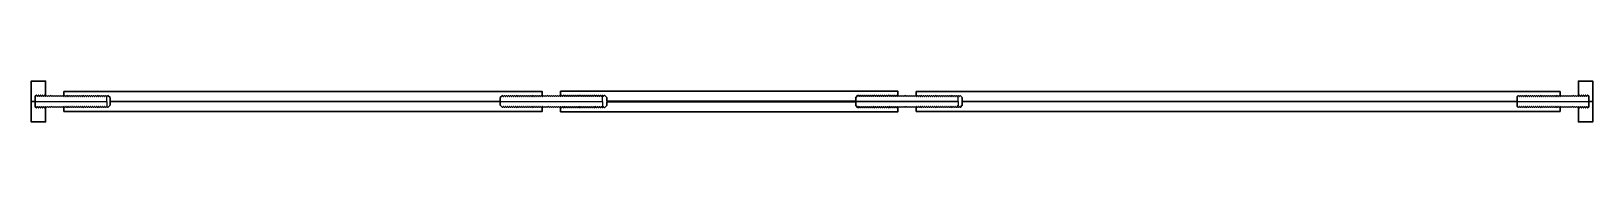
# Model space of a CAD drawing. Header units: millimetres. Extents: x 0 to 764, y 28 to 48.
import ezdxf

# ---------------------------------------------------------------- set-up
doc = ezdxf.new("R2010")
doc.units = ezdxf.units.MM

msp = doc.modelspace()

# ---------------------------------------------------------------- linework, layer by layer
msp.add_line((453.5, 38.35), (403.5, 38.35))
msp.add_line((453.5, 38.35), (403.5, 38.35))
at = {"color": 5, "lineweight": 30}
for points in [[(7, 43.02), (7, 48.35), (0, 48.35), (0, 38.35), (2, 38.35), (2, 40.98), (2.5, 41.48), (3, 40.98), (3.5, 41.48), (4, 40.98), (4.5, 41.48), (5, 40.98), (5.5, 41.48), (6, 40.98), (6.5, 41.48), (7, 40.98)], [(757, 43.02), (757, 48.35), (764, 48.35), (764, 38.35), (762, 38.35), (762, 40.98), (761.5, 41.48), (761, 40.98), (760.5, 41.48), (760, 40.98), (759.5, 41.48), (759, 40.98), (758.5, 41.48), (758, 40.98), (757.5, 41.48), (757, 40.98)], [(7, 33.69), (7, 28.35), (0, 28.35), (0, 38.35), (2, 38.35), (2, 35.73), (2.5, 35.23), (3, 35.73), (3.5, 35.23), (4, 35.73), (4.5, 35.23), (5, 35.73), (5.5, 35.23), (6, 35.73), (6.5, 35.23), (7, 35.73)], [(757, 33.69), (757, 28.35), (764, 28.35), (764, 38.35), (762, 38.35), (762, 35.73), (761.5, 35.23), (761, 35.73), (760.5, 35.23), (760, 35.73), (759.5, 35.23), (759, 35.73), (758.5, 35.23), (758, 35.73), (757.5, 35.23), (757, 35.73)]]:
    msp.add_lwpolyline(points, close=True, dxfattribs=at)
at = {"color": 3}
for points in [[(0, 40.73), (0, 40.73)], [(279.5, 41.23), (279, 40.73), (278.5, 41.23), (278, 40.73), (277.5, 41.23), (277, 40.73), (276.5, 41.23), (276, 40.73), (275.5, 41.23), (275, 40.73), (274.5, 41.23), (274, 40.73), (273.5, 41.23), (273, 40.73), (272.5, 41.23), (272, 40.73), (271.5, 41.23), (271, 40.73), (270.5, 41.23), (270, 40.73), (269.5, 41.23), (269, 40.73), (268.5, 41.23), (268, 40.73), (267.5, 41.23), (267, 40.73), (266.5, 41.23), (266, 40.73), (265.5, 41.23), (265, 40.73), (264.5, 41.23), (264, 40.73), (263.5, 41.23), (263, 40.73), (262.5, 41.23), (262, 40.73), (261.5, 41.23), (261, 40.73), (260.5, 41.23), (260, 40.73), (259.5, 41.23), (259, 40.73), (258.5, 41.23), (258, 40.73), (257.5, 41.23), (257, 40.73), (256.5, 41.23), (256, 40.73), (255.5, 41.23), (255, 40.73), (254.5, 41.23), (254, 40.73), (253.5, 41.23), (253, 40.73), (252.5, 41.23), (252, 40.73), (251.5, 41.23), (251, 40.73), (250.5, 41.23), (250, 40.73), (249.5, 41.23), (249, 40.73), (248.5, 41.23), (248, 40.73), (247.5, 41.23), (247, 40.73), (246.5, 41.23), (246, 40.73), (245.5, 41.23), (245, 40.73), (244.5, 41.23), (244, 40.73), (243.5, 41.23), (243, 40.73), (242.5, 41.23), (242, 40.73), (241.5, 41.23), (241, 40.73), (240.5, 41.23), (240, 40.73), (239.5, 41.23), (239, 40.73), (238.5, 41.23), (238, 40.73), (237.5, 41.23), (237, 40.73), (236.5, 41.23), (236, 40.73), (235.5, 41.23), (235, 40.73), (234.5, 41.23), (234, 40.73), (233.5, 41.23), (233, 40.73), (232.5, 41.23), (232, 40.73), (231.5, 41.23), (231, 40.73), (230.5, 41.23), (229.5, 40.23), (229.5, 38.35), (279.5, 38.35)], [(279.5, 35.48), (279, 35.98), (278.5, 35.48), (278, 35.98), (277.5, 35.48), (277, 35.98), (276.5, 35.48), (276, 35.98), (275.5, 35.48), (275, 35.98), (274.5, 35.48), (274, 35.98), (273.5, 35.48), (273, 35.98), (272.5, 35.48), (272, 35.98), (271.5, 35.48), (271, 35.98), (270.5, 35.48), (270, 35.98), (269.5, 35.48), (269, 35.98), (268.5, 35.48), (268, 35.98), (267.5, 35.48), (267, 35.98), (266.5, 35.48), (266, 35.98), (265.5, 35.48), (265, 35.98), (264.5, 35.48), (264, 35.98), (263.5, 35.48), (263, 35.98), (262.5, 35.48), (262, 35.98), (261.5, 35.48), (261, 35.98), (260.5, 35.48), (260, 35.98), (259.5, 35.48), (259, 35.98), (258.5, 35.48), (258, 35.98), (257.5, 35.48), (257, 35.98), (256.5, 35.48), (256, 35.98), (255.5, 35.48), (255, 35.98), (254.5, 35.48), (254, 35.98), (253.5, 35.48), (253, 35.98), (252.5, 35.48), (252, 35.98), (251.5, 35.48), (251, 35.98), (250.5, 35.48), (250, 35.98), (249.5, 35.48), (249, 35.98), (248.5, 35.48), (248, 35.98), (247.5, 35.48), (247, 35.98), (246.5, 35.48), (246, 35.98), (245.5, 35.48), (245, 35.98), (244.5, 35.48), (244, 35.98), (243.5, 35.48), (243, 35.98), (242.5, 35.48), (242, 35.98), (241.5, 35.48), (241, 35.98), (240.5, 35.48), (240, 35.98), (239.5, 35.48), (239, 35.98), (238.5, 35.48), (238, 35.98), (237.5, 35.48), (237, 35.98), (236.5, 35.48), (236, 35.98), (235.5, 35.48), (235, 35.98), (234.5, 35.48), (234, 35.98), (233.5, 35.48), (233, 35.98), (232.5, 35.48), (232, 35.98), (231.5, 35.48), (231, 35.98), (230.5, 35.48), (229.5, 36.48), (229.5, 38.35), (279.5, 38.35)], [(453.5, 40.23), (452.5, 41.23), (452, 40.73), (451.5, 41.23), (451, 40.73), (450.5, 41.23), (450, 40.73), (449.5, 41.23), (449, 40.73), (448.5, 41.23), (448, 40.73), (447.5, 41.23), (447, 40.73), (446.5, 41.23), (446, 40.73), (445.5, 41.23), (445, 40.73), (444.5, 41.23), (444, 40.73), (443.5, 41.23), (443, 40.73), (442.5, 41.23), (442, 40.73), (441.5, 41.23), (441, 40.73), (440.5, 41.23), (440, 40.73), (439.5, 41.23), (439, 40.73), (438.5, 41.23), (438, 40.73), (437.5, 41.23), (437, 40.73), (436.5, 41.23), (436, 40.73), (435.5, 41.23), (435, 40.73), (434.5, 41.23), (434, 40.73), (433.5, 41.23), (433, 40.73), (432.5, 41.23), (432, 40.73), (431.5, 41.23), (431, 40.73), (430.5, 41.23), (430, 40.73), (429.5, 41.23), (429, 40.73), (428.5, 41.23), (428, 40.73), (427.5, 41.23), (427, 40.73), (426.5, 41.23), (426, 40.73), (425.5, 41.23), (425, 40.73), (424.5, 41.23), (424, 40.73), (423.5, 41.23), (423, 40.73), (422.5, 41.23), (422, 40.73), (421.5, 41.23), (421, 40.73), (420.5, 41.23), (420, 40.73), (419.5, 41.23), (419, 40.73), (418.5, 41.23), (418, 40.73), (417.5, 41.23), (417, 40.73), (416.5, 41.23), (416, 40.73), (415.5, 41.23), (415, 40.73), (414.5, 41.23), (414, 40.73), (413.5, 41.23), (413, 40.73), (412.5, 41.23), (412, 40.73), (411.5, 41.23), (411, 40.73), (410.5, 41.23), (410, 40.73), (409.5, 41.23), (409, 40.73), (408.5, 41.23), (408, 40.73), (407.5, 41.23), (407, 40.73), (406.5, 41.23), (406, 40.73), (405.5, 41.23), (405, 40.73), (404.5, 41.23), (403.5, 40.23), (403.5, 38.35), (453.5, 38.35)], [(453.5, 36.48), (452.5, 35.48), (452, 35.98), (451.5, 35.48), (451, 35.98), (450.5, 35.48), (450, 35.98), (449.5, 35.48), (449, 35.98), (448.5, 35.48), (448, 35.98), (447.5, 35.48), (447, 35.98), (446.5, 35.48), (446, 35.98), (445.5, 35.48), (445, 35.98), (444.5, 35.48), (444, 35.98), (443.5, 35.48), (443, 35.98), (442.5, 35.48), (442, 35.98), (441.5, 35.48), (441, 35.98), (440.5, 35.48), (440, 35.98), (439.5, 35.48), (439, 35.98), (438.5, 35.48), (438, 35.98), (437.5, 35.48), (437, 35.98), (436.5, 35.48), (436, 35.98), (435.5, 35.48), (435, 35.98), (434.5, 35.48), (434, 35.98), (433.5, 35.48), (433, 35.98), (432.5, 35.48), (432, 35.98), (431.5, 35.48), (431, 35.98), (430.5, 35.48), (430, 35.98), (429.5, 35.48), (429, 35.98), (428.5, 35.48), (428, 35.98), (427.5, 35.48), (427, 35.98), (426.5, 35.48), (426, 35.98), (425.5, 35.48), (425, 35.98), (424.5, 35.48), (424, 35.98), (423.5, 35.48), (423, 35.98), (422.5, 35.48), (422, 35.98), (421.5, 35.48), (421, 35.98), (420.5, 35.48), (420, 35.98), (419.5, 35.48), (419, 35.98), (418.5, 35.48), (418, 35.98), (417.5, 35.48), (417, 35.98), (416.5, 35.48), (416, 35.98), (415.5, 35.48), (415, 35.98), (414.5, 35.48), (414, 35.98), (413.5, 35.48), (413, 35.98), (412.5, 35.48), (412, 35.98), (411.5, 35.48), (411, 35.98), (410.5, 35.48), (410, 35.98), (409.5, 35.48), (409, 35.98), (408.5, 35.48), (408, 35.98), (407.5, 35.48), (407, 35.98), (406.5, 35.48), (406, 35.98), (405.5, 35.48), (405, 35.98), (404.5, 35.48), (403.5, 36.48), (403.5, 38.35), (453.5, 38.35)], [(0, 35.98), (0, 35.98)]]:
    msp.add_lwpolyline(points, close=True, dxfattribs=at)
at = {"color": 5}
for points in [[(37, 38.35), (37, 40.73), (36.5, 41.23), (36, 40.73), (35.5, 41.23), (35, 40.73), (34.5, 41.23), (34, 40.73), (33.5, 41.23), (33, 40.73), (32.5, 41.23), (32, 40.73), (31.5, 41.23), (31, 40.73), (30.5, 41.23), (30, 40.73), (29.5, 41.23), (29, 40.73), (28.5, 41.23), (28, 40.73), (27.5, 41.23), (27, 40.73), (26.5, 41.23), (26, 40.73), (25.5, 41.23), (25, 40.73), (24.5, 41.23), (24, 40.73), (23.5, 41.23), (23, 40.73), (22.5, 41.23), (22, 40.73), (21.5, 41.23), (21, 40.73), (20.5, 41.23), (20, 40.73), (19.5, 41.23), (19, 40.73), (18.5, 41.23), (18, 40.73), (17.5, 41.23), (17, 40.73), (16.5, 41.23), (16, 40.73), (15.5, 41.23), (15, 40.73), (14.5, 41.23), (14, 40.73), (13.5, 41.23), (13, 40.73), (12.5, 41.23), (12, 40.73), (11.5, 41.23), (11, 40.73), (10.5, 41.23), (10, 40.73), (9.5, 41.23), (9, 40.73), (8.5, 41.23), (8, 40.73), (7.5, 41.23), (7, 40.73), (6.5, 41.23), (6, 40.73), (5.5, 41.23), (5, 40.73), (4.5, 41.23), (4, 40.73), (3.5, 41.23), (3, 40.73), (2.5, 41.23), (2, 40.73), (2, 38.35)], [(37, 38.35), (37, 35.98), (36.5, 35.48), (36, 35.98), (35.5, 35.48), (35, 35.98), (34.5, 35.48), (34, 35.98), (33.5, 35.48), (33, 35.98), (32.5, 35.48), (32, 35.98), (31.5, 35.48), (31, 35.98), (30.5, 35.48), (30, 35.98), (29.5, 35.48), (29, 35.98), (28.5, 35.48), (28, 35.98), (27.5, 35.48), (27, 35.98), (26.5, 35.48), (26, 35.98), (25.5, 35.48), (25, 35.98), (24.5, 35.48), (24, 35.98), (23.5, 35.48), (23, 35.98), (22.5, 35.48), (22, 35.98), (21.5, 35.48), (21, 35.98), (20.5, 35.48), (20, 35.98), (19.5, 35.48), (19, 35.98), (18.5, 35.48), (18, 35.98), (17.5, 35.48), (17, 35.98), (16.5, 35.48), (16, 35.98), (15.5, 35.48), (15, 35.98), (14.5, 35.48), (14, 35.98), (13.5, 35.48), (13, 35.98), (12.5, 35.48), (12, 35.98), (11.5, 35.48), (11, 35.98), (10.5, 35.48), (10, 35.98), (9.5, 35.48), (9, 35.98), (8.5, 35.48), (8, 35.98), (7.5, 35.48), (7, 35.98), (6.5, 35.48), (6, 35.98), (5.5, 35.48), (5, 35.98), (4.5, 35.48), (4, 35.98), (3.5, 35.48), (3, 35.98), (2.5, 35.48), (2, 35.98), (2, 38.35)], [(762, 38.35), (762, 40.73), (761.5, 41.23), (761, 40.73), (760.5, 41.23), (760, 40.73), (759.5, 41.23), (759, 40.73), (758.5, 41.23), (758, 40.73), (757.5, 41.23), (757, 40.73), (756.5, 41.23), (756, 40.73), (755.5, 41.23), (755, 40.73), (754.5, 41.23), (754, 40.73), (753.5, 41.23), (753, 40.73), (752.5, 41.23), (752, 40.73), (751.5, 41.23), (751, 40.73), (750.5, 41.23), (750, 40.73), (749.5, 41.23), (749, 40.73), (748.5, 41.23), (748, 40.73), (747.5, 41.23), (747, 40.73), (746.5, 41.23), (746, 40.73), (745.5, 41.23), (745, 40.73), (744.5, 41.23), (744, 40.73), (743.5, 41.23), (743, 40.73), (742.5, 41.23), (742, 40.73), (741.5, 41.23), (741, 40.73), (740.5, 41.23), (740, 40.73), (739.5, 41.23), (739, 40.73), (738.5, 41.23), (738, 40.73), (737.5, 41.23), (737, 40.73), (736.5, 41.23), (736, 40.73), (735.5, 41.23), (735, 40.73), (734.5, 41.23), (734, 40.73), (733.5, 41.23), (733, 40.73), (732.5, 41.23), (732, 40.73), (731.5, 41.23), (731, 40.73), (730.5, 41.23), (730, 40.73), (729.5, 41.23), (729, 40.73), (728.5, 41.23), (728, 40.73), (727.5, 41.23), (727, 40.73), (727, 38.35)], [(762, 38.35), (762, 35.98), (761.5, 35.48), (761, 35.98), (760.5, 35.48), (760, 35.98), (759.5, 35.48), (759, 35.98), (758.5, 35.48), (758, 35.98), (757.5, 35.48), (757, 35.98), (756.5, 35.48), (756, 35.98), (755.5, 35.48), (755, 35.98), (754.5, 35.48), (754, 35.98), (753.5, 35.48), (753, 35.98), (752.5, 35.48), (752, 35.98), (751.5, 35.48), (751, 35.98), (750.5, 35.48), (750, 35.98), (749.5, 35.48), (749, 35.98), (748.5, 35.48), (748, 35.98), (747.5, 35.48), (747, 35.98), (746.5, 35.48), (746, 35.98), (745.5, 35.48), (745, 35.98), (744.5, 35.48), (744, 35.98), (743.5, 35.48), (743, 35.98), (742.5, 35.48), (742, 35.98), (741.5, 35.48), (741, 35.98), (740.5, 35.48), (740, 35.98), (739.5, 35.48), (739, 35.98), (738.5, 35.48), (738, 35.98), (737.5, 35.48), (737, 35.98), (736.5, 35.48), (736, 35.98), (735.5, 35.48), (735, 35.98), (734.5, 35.48), (734, 35.98), (733.5, 35.48), (733, 35.98), (732.5, 35.48), (732, 35.98), (731.5, 35.48), (731, 35.98), (730.5, 35.48), (730, 35.98), (729.5, 35.48), (729, 35.98), (728.5, 35.48), (728, 35.98), (727.5, 35.48), (727, 35.98), (727, 38.35)]]:
    msp.add_lwpolyline(points, close=True, dxfattribs=at)
at = {"color": 7, "lineweight": 30}
for points in [[(38.54, 38.35), (38.54, 40.23), (37.5, 41.27), (37, 40.77), (36.5, 41.27), (36, 40.77), (35.5, 41.27), (35, 40.77), (34.5, 41.27), (34, 40.77), (33.5, 41.27), (33, 40.77), (32.5, 41.27), (32, 40.77), (31.5, 41.27), (31, 40.77), (30.5, 41.27), (30, 40.77), (29.5, 41.27), (29, 40.77), (28.5, 41.27), (28, 40.77), (27.5, 41.27), (27, 40.77), (26.5, 41.27), (26, 40.77), (25.5, 41.27), (25, 40.77), (24.5, 41.27), (24, 40.77), (23.5, 41.27), (23, 40.77), (22.5, 41.27), (22, 40.77), (21.5, 41.27), (21, 40.77), (20.5, 41.27), (20, 40.77), (19.5, 41.27), (19, 40.77), (18.5, 41.27), (18, 40.77), (17.5, 41.27), (17, 40.77), (16.5, 41.27), (16, 40.77), (16, 43.23), (250, 43.23), (250, 40.77), (249.5, 41.27), (249, 40.77), (248.5, 41.27), (248, 40.77), (247.5, 41.27), (247, 40.77), (246.5, 41.27), (246, 40.77), (245.5, 41.27), (245, 40.77), (244.5, 41.27), (244, 40.77), (243.5, 41.27), (243, 40.77), (242.5, 41.27), (242, 40.77), (241.5, 41.27), (241, 40.77), (240.5, 41.27), (240, 40.77), (239.5, 41.27), (239, 40.77), (238.5, 41.27), (238, 40.77), (237.5, 41.27), (237, 40.77), (236.5, 41.27), (236, 40.77), (235.5, 41.27), (235, 40.77), (234.5, 41.27), (234, 40.77), (233.5, 41.27), (233, 40.77), (232.5, 41.27), (232, 40.77), (231.5, 41.27), (231, 40.77), (230.5, 41.27), (229.46, 40.23), (229.46, 38.35)], [(38.54, 38.35), (38.54, 36.48), (37.5, 35.44), (37, 35.94), (36.5, 35.44), (36, 35.94), (35.5, 35.44), (35, 35.94), (34.5, 35.44), (34, 35.94), (33.5, 35.44), (33, 35.94), (32.5, 35.44), (32, 35.94), (31.5, 35.44), (31, 35.94), (30.5, 35.44), (30, 35.94), (29.5, 35.44), (29, 35.94), (28.5, 35.44), (28, 35.94), (27.5, 35.44), (27, 35.94), (26.5, 35.44), (26, 35.94), (25.5, 35.44), (25, 35.94), (24.5, 35.44), (24, 35.94), (23.5, 35.44), (23, 35.94), (22.5, 35.44), (22, 35.94), (21.5, 35.44), (21, 35.94), (20.5, 35.44), (20, 35.94), (19.5, 35.44), (19, 35.94), (18.5, 35.44), (18, 35.94), (17.5, 35.44), (17, 35.94), (16.5, 35.44), (16, 35.94), (16, 33.48), (250, 33.48), (250, 35.94), (249.5, 35.44), (249, 35.94), (248.5, 35.44), (248, 35.94), (247.5, 35.44), (247, 35.94), (246.5, 35.44), (246, 35.94), (245.5, 35.44), (245, 35.94), (244.5, 35.44), (244, 35.94), (243.5, 35.44), (243, 35.94), (242.5, 35.44), (242, 35.94), (241.5, 35.44), (241, 35.94), (240.5, 35.44), (240, 35.94), (239.5, 35.44), (239, 35.94), (238.5, 35.44), (238, 35.94), (237.5, 35.44), (237, 35.94), (236.5, 35.44), (236, 35.94), (235.5, 35.44), (235, 35.94), (234.5, 35.44), (234, 35.94), (233.5, 35.44), (233, 35.94), (232.5, 35.44), (232, 35.94), (231.5, 35.44), (231, 35.94), (230.5, 35.44), (229.46, 36.48), (229.46, 38.35)], [(281.54, 38.48), (281.54, 40.35), (280.5, 41.39), (280, 40.89), (279.5, 41.39), (279, 40.89), (278.5, 41.39), (278, 40.89), (277.5, 41.39), (277, 40.89), (276.5, 41.39), (276, 40.89), (275.5, 41.39), (275, 40.89), (274.5, 41.39), (274, 40.89), (273.5, 41.39), (273, 40.89), (272.5, 41.39), (272, 40.89), (271.5, 41.39), (271, 40.89), (270.5, 41.39), (270, 40.89), (269.5, 41.39), (269, 40.89), (268.5, 41.39), (268, 40.89), (267.5, 41.39), (267, 40.89), (266.5, 41.39), (266, 40.89), (265.5, 41.39), (265, 40.89), (264.5, 41.39), (264, 40.89), (263.5, 41.39), (263, 40.89), (262.5, 41.39), (262, 40.89), (261.5, 41.39), (261, 40.89), (260.5, 41.39), (260, 40.89), (259.5, 41.39), (259, 40.89), (259, 43.35), (424, 43.35), (424, 40.89), (423.5, 41.39), (423, 40.89), (422.5, 41.39), (422, 40.89), (421.5, 41.39), (421, 40.89), (420.5, 41.39), (420, 40.89), (419.5, 41.39), (419, 40.89), (418.5, 41.39), (418, 40.89), (417.5, 41.39), (417, 40.89), (416.5, 41.39), (416, 40.89), (415.5, 41.39), (415, 40.89), (414.5, 41.39), (414, 40.89), (413.5, 41.39), (413, 40.89), (412.5, 41.39), (412, 40.89), (411.5, 41.39), (411, 40.89), (410.5, 41.39), (410, 40.89), (409.5, 41.39), (409, 40.89), (408.5, 41.39), (408, 40.89), (407.5, 41.39), (407, 40.89), (406.5, 41.39), (406, 40.89), (405.5, 41.39), (405, 40.89), (404.5, 41.39), (403.46, 40.35), (403.46, 38.48)], [(281.54, 38.23), (281.54, 36.35), (280.5, 35.31), (280, 35.81), (279.5, 35.31), (279, 35.81), (278.5, 35.31), (278, 35.81), (277.5, 35.31), (277, 35.81), (276.5, 35.31), (276, 35.81), (275.5, 35.31), (275, 35.81), (274.5, 35.31), (274, 35.81), (273.5, 35.31), (273, 35.81), (272.5, 35.31), (272, 35.81), (271.5, 35.31), (271, 35.81), (270.5, 35.31), (270, 35.81), (269.5, 35.31), (269, 35.81), (268.5, 35.31), (268, 35.81), (267.5, 35.31), (267, 35.81), (266.5, 35.31), (266, 35.81), (265.5, 35.31), (265, 35.81), (264.5, 35.31), (264, 35.81), (263.5, 35.31), (263, 35.81), (262.5, 35.31), (262, 35.81), (261.5, 35.31), (261, 35.81), (260.5, 35.31), (260, 35.81), (259.5, 35.31), (259, 35.81), (259, 33.35), (424, 33.35), (424, 35.81), (423.5, 35.31), (423, 35.81), (422.5, 35.31), (422, 35.81), (421.5, 35.31), (421, 35.81), (420.5, 35.31), (420, 35.81), (419.5, 35.31), (419, 35.81), (418.5, 35.31), (418, 35.81), (417.5, 35.31), (417, 35.81), (416.5, 35.31), (416, 35.81), (415.5, 35.31), (415, 35.81), (414.5, 35.31), (414, 35.81), (413.5, 35.31), (413, 35.81), (412.5, 35.31), (412, 35.81), (411.5, 35.31), (411, 35.81), (410.5, 35.31), (410, 35.81), (409.5, 35.31), (409, 35.81), (408.5, 35.31), (408, 35.81), (407.5, 35.31), (407, 35.81), (406.5, 35.31), (406, 35.81), (405.5, 35.31), (405, 35.81), (404.5, 35.31), (403.46, 36.35), (403.46, 38.23)], [(748, 43.23), (748, 40.77), (747.5, 41.27), (747, 40.77), (746.5, 41.27), (746, 40.77), (745.5, 41.27), (745, 40.77), (744.5, 41.27), (744, 40.77), (743.5, 41.27), (743, 40.77), (742.5, 41.27), (742, 40.77), (741.5, 41.27), (741, 40.77), (740.5, 41.27), (740, 40.77), (739.5, 41.27), (739, 40.77), (738.5, 41.27), (738, 40.77), (737.5, 41.27), (737, 40.77), (736.5, 41.27), (736, 40.77), (735.5, 41.27), (735, 40.77), (734.5, 41.27), (734, 40.77), (733.5, 41.27), (733, 40.77), (732.5, 41.27), (732, 40.77), (731.5, 41.27), (731, 40.77), (730.5, 41.27), (730, 40.77), (729.5, 41.27), (729, 40.77), (728.5, 41.27), (728, 40.77), (727.5, 41.27), (727, 40.77), (727, 38.35), (455.54, 38.35), (455.54, 40.23), (454.5, 41.27), (454, 40.77), (453.5, 41.27), (453, 40.77), (452.5, 41.27), (452, 40.77), (451.5, 41.27), (451, 40.77), (450.5, 41.27), (450, 40.77), (449.5, 41.27), (449, 40.77), (448.5, 41.27), (448, 40.77), (447.5, 41.27), (447, 40.77), (446.5, 41.27), (446, 40.77), (445.5, 41.27), (445, 40.77), (444.5, 41.27), (444, 40.77), (443.5, 41.27), (443, 40.77), (442.5, 41.27), (442, 40.77), (441.5, 41.27), (441, 40.77), (440.5, 41.27), (440, 40.77), (439.5, 41.27), (439, 40.77), (438.5, 41.27), (438, 40.77), (437.5, 41.27), (437, 40.77), (436.5, 41.27), (436, 40.77), (435.5, 41.27), (435, 40.77), (434.5, 41.27), (434, 40.77), (433.5, 41.27), (433, 40.77), (433, 43.23)], [(748, 33.48), (748, 35.94), (747.5, 35.44), (747, 35.94), (746.5, 35.44), (746, 35.94), (745.5, 35.44), (745, 35.94), (744.5, 35.44), (744, 35.94), (743.5, 35.44), (743, 35.94), (742.5, 35.44), (742, 35.94), (741.5, 35.44), (741, 35.94), (740.5, 35.44), (740, 35.94), (739.5, 35.44), (739, 35.94), (738.5, 35.44), (738, 35.94), (737.5, 35.44), (737, 35.94), (736.5, 35.44), (736, 35.94), (735.5, 35.44), (735, 35.94), (734.5, 35.44), (734, 35.94), (733.5, 35.44), (733, 35.94), (732.5, 35.44), (732, 35.94), (731.5, 35.44), (731, 35.94), (730.5, 35.44), (730, 35.94), (729.5, 35.44), (729, 35.94), (728.5, 35.44), (728, 35.94), (727.5, 35.44), (727, 35.94), (727, 38.35), (455.54, 38.35), (455.54, 36.48), (454.5, 35.44), (454, 35.94), (453.5, 35.44), (453, 35.94), (452.5, 35.44), (452, 35.94), (451.5, 35.44), (451, 35.94), (450.5, 35.44), (450, 35.94), (449.5, 35.44), (449, 35.94), (448.5, 35.44), (448, 35.94), (447.5, 35.44), (447, 35.94), (446.5, 35.44), (446, 35.94), (445.5, 35.44), (445, 35.94), (444.5, 35.44), (444, 35.94), (443.5, 35.44), (443, 35.94), (442.5, 35.44), (442, 35.94), (441.5, 35.44), (441, 35.94), (440.5, 35.44), (440, 35.94), (439.5, 35.44), (439, 35.94), (438.5, 35.44), (438, 35.94), (437.5, 35.44), (437, 35.94), (436.5, 35.44), (436, 35.94), (435.5, 35.44), (435, 35.94), (434.5, 35.44), (434, 35.94), (433.5, 35.44), (433, 35.94), (433, 33.48)]]:
    msp.add_lwpolyline(points, close=True, dxfattribs=at)

doc.saveas('drawing.dxf')
